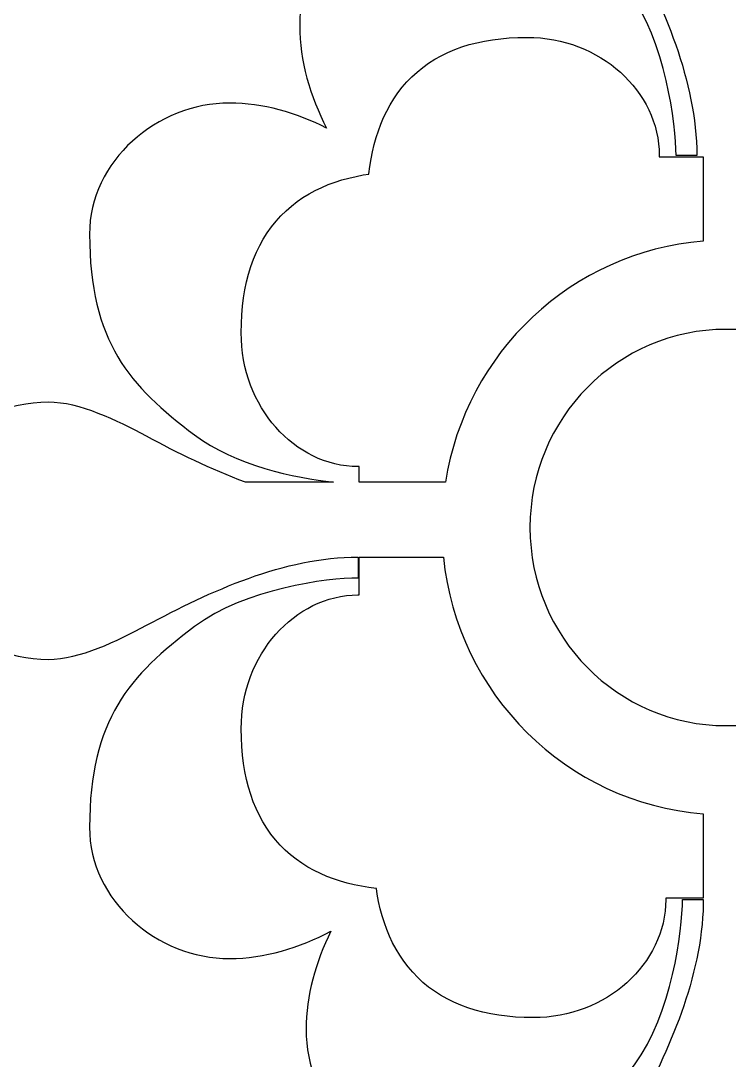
# Model space of a CAD drawing. Header units: centimetres. Extents: x -1.38 to 1.38, y -4.33 to 4.33.
# Drawn here: x -1.004 to -0.625, y -3.267 to -2.711 of the extents above; entities that cross this region are included whole.
import ezdxf

# ---------------------------------------------------------------- set-up
doc = ezdxf.new("R2010")
doc.units = ezdxf.units.CM
doc.header["$MEASUREMENT"] = 0
doc.layers.add('Layer 1', color=7, linetype='Continuous')

msp = doc.modelspace()

# ---------------------------------------------------------------- linework, layer by layer
at = {"layer": 'Layer 1', "color": 242}
for points, knots in [([(-1.38235, -4.33142), (-1.38235, -4.33142), (-1.38235, -3.72934), (-1.38235, -3.72934), (-1.38235, -3.72934), (-1.38235, -3.72934), (-1.38235, -3.6752), (-1.38235, -3.6752), (-1.38235, -3.6752), (-1.38235, -3.6752), (-1.38235, -3.48106), (-1.38235, -3.48106), (-1.38235, -3.48106), (-1.38235, -3.48106), (-1.38235, -3.3876), (-1.38235, -3.3876), (-1.38235, -3.3876), (-1.38235, -3.3876), (-1.38235, -2.53482), (-1.38235, -2.53482), (-1.38235, -2.53482), (-1.38235, -2.53482), (-1.38235, -2.48068), (-1.38235, -2.48068), (-1.38235, -2.48068), (-1.38235, -2.48068), (-1.38235, -2.28654), (-1.38235, -2.28654), (-1.38235, -2.28654), (-1.38235, -2.28654), (-1.38235, -2.19308), (-1.38235, -2.19308), (-1.38235, -2.19308), (-1.38235, -2.19308), (-1.38235, -1.3403), (-1.38235, -1.3403), (-1.38235, -1.3403), (-1.38235, -1.3403), (-1.38235, -1.28616), (-1.38235, -1.28616), (-1.38235, -1.28616), (-1.38235, -1.28616), (-1.38235, -1.09202), (-1.38235, -1.09202), (-1.38235, -1.09202), (-1.38235, -1.09202), (-1.38235, -0.99856), (-1.38235, -0.99856), (-1.38235, -0.99856), (-1.38235, -0.99856), (-1.38235, -0.14578), (-1.38235, -0.14578), (-1.38235, -0.14578), (-1.38235, -0.14578), (-1.38235, -0.09164), (-1.38235, -0.09164), (-1.38235, -0.09164), (-1.38235, -0.09164), (-1.38235, 0.1025), (-1.38235, 0.1025), (-1.38235, 0.1025), (-1.38235, 0.1025), (-1.38235, 0.19596), (-1.38235, 0.19596), (-1.38235, 0.19596), (-1.38235, 0.19596), (-1.38235, 1.04874), (-1.38235, 1.04874), (-1.38235, 1.04874), (-1.38235, 1.04874), (-1.38235, 1.10288), (-1.38235, 1.10288), (-1.38235, 1.10288), (-1.38235, 1.10288), (-1.38235, 1.29702), (-1.38235, 1.29702), (-1.38235, 1.29702), (-1.38235, 1.29702), (-1.38235, 1.39048), (-1.38235, 1.39048), (-1.38235, 1.39048), (-1.38235, 1.39048), (-1.38235, 2.24326), (-1.38235, 2.24326), (-1.38235, 2.24326), (-1.38235, 2.24326), (-1.38235, 2.2974), (-1.38235, 2.2974), (-1.38235, 2.2974), (-1.38235, 2.2974), (-1.38235, 2.49154), (-1.38235, 2.49154), (-1.38235, 2.49154), (-1.38235, 2.49154), (-1.38235, 2.585), (-1.38235, 2.585), (-1.38235, 2.585), (-1.38235, 2.585), (-1.38235, 3.43778), (-1.38235, 3.43778), (-1.38235, 3.43778), (-1.38235, 3.43778), (-1.38235, 3.49192), (-1.38235, 3.49192), (-1.38235, 3.49192), (-1.38235, 3.49192), (-1.38235, 3.68606), (-1.38235, 3.68606), (-1.38235, 3.68606), (-1.38235, 3.68606), (-1.38235, 3.77952), (-1.38235, 3.77952), (-1.38235, 3.77952), (-1.38235, 3.77952), (-1.38235, 4.33143), (-1.38235, 4.33143), (-1.38235, 4.33143), (-1.38235, 4.33143), (-0.96678, 4.33143), (-0.96678, 4.33143), (-0.96678, 4.33143), (-0.96678, 4.33143), (-0.87302, 4.33143), (-0.87302, 4.33143), (-0.87302, 4.33143), (-0.87302, 4.33143), (-0.63864, 4.33143), (-0.63864, 4.33143), (-0.63864, 4.33143), (-0.63864, 4.33143), (-0.59902, 4.33143), (-0.59902, 4.33143), (-0.59902, 4.33143), (-0.59902, 4.33143), (-0.37788, 4.33143), (-0.37788, 4.33143), (-0.37788, 4.33143), (-0.37788, 4.33143), (-0.28622, 4.33143), (-0.28622, 4.33143), (-0.28622, 4.33143), (-0.28622, 4.33143), (0.28618, 4.33143), (0.28618, 4.33143), (0.28618, 4.33143), (0.28618, 4.33143), (0.37994, 4.33143), (0.37994, 4.33143), (0.37994, 4.33143), (0.37994, 4.33143), (0.61431, 4.33143), (0.61431, 4.33143), (0.61431, 4.33143), (0.61431, 4.33143), (0.65394, 4.33143), (0.65394, 4.33143), (0.65394, 4.33143), (0.65394, 4.33143), (0.87507, 4.33143), (0.87507, 4.33143), (0.87507, 4.33143), (0.87507, 4.33143), (0.96674, 4.33143), (0.96674, 4.33143), (0.96674, 4.33143), (0.96674, 4.33143), (1.38236, 4.33143), (1.38236, 4.33143), (1.38236, 4.33143), (1.38236, 4.33143), (1.38236, 3.74729), (1.38236, 3.74729), (1.38236, 3.74729), (1.38236, 3.74729), (1.38236, 3.69315), (1.38236, 3.69315), (1.38236, 3.69315), (1.38236, 3.69315), (1.38236, 3.49909), (1.38236, 3.49909), (1.38236, 3.49909), (1.38236, 3.49909), (1.38236, 3.41232), (1.38236, 3.41232), (1.38236, 3.41232), (1.38236, 3.41232), (1.38236, 2.53035), (1.38236, 2.53035), (1.38236, 2.53035), (1.38236, 2.53035), (1.38236, 2.4762), (1.38236, 2.4762), (1.38236, 2.4762), (1.38236, 2.4762), (1.38236, 2.28215), (1.38236, 2.28215), (1.38236, 2.28215), (1.38236, 2.28215), (1.38236, 2.19538), (1.38236, 2.19538), (1.38236, 2.19538), (1.38236, 2.19538), (1.38236, 1.34255), (1.38236, 1.34255), (1.38236, 1.34255), (1.38236, 1.34255), (1.38236, 1.2884), (1.38236, 1.2884), (1.38236, 1.2884), (1.38236, 1.2884), (1.38236, 1.09435), (1.38236, 1.09435), (1.38236, 1.09435), (1.38236, 1.09435), (1.38236, 1.00758), (1.38236, 1.00758), (1.38236, 1.00758), (1.38236, 1.00758), (1.38236, 0.15475), (1.38236, 0.15475), (1.38236, 0.15475), (1.38236, 0.15475), (1.38236, 0.10061), (1.38236, 0.10061), (1.38236, 0.10061), (1.38236, 0.10061), (1.38236, -0.09344), (1.38236, -0.09344), (1.38236, -0.09344), (1.38236, -0.09344), (1.38236, -0.18022), (1.38236, -0.18022), (1.38236, -0.18022), (1.38236, -0.18022), (1.38236, -1.03305), (1.38236, -1.03305), (1.38236, -1.03305), (1.38236, -1.03305), (1.38236, -1.08719), (1.38236, -1.08719), (1.38236, -1.08719), (1.38236, -1.08719), (1.38236, -1.28124), (1.38236, -1.28124), (1.38236, -1.28124), (1.38236, -1.28124), (1.38236, -1.36802), (1.38236, -1.36802), (1.38236, -1.36802), (1.38236, -1.36802), (1.38236, -2.22084), (1.38236, -2.22084), (1.38236, -2.22084), (1.38236, -2.22084), (1.38236, -2.27499), (1.38236, -2.27499), (1.38236, -2.27499), (1.38236, -2.27499), (1.38236, -2.46904), (1.38236, -2.46904), (1.38236, -2.46904), (1.38236, -2.46904), (1.38236, -2.55582), (1.38236, -2.55582), (1.38236, -2.55582), (1.38236, -2.55582), (1.38236, -3.40864), (1.38236, -3.40864), (1.38236, -3.40864), (1.38236, -3.40864), (1.38236, -3.46279), (1.38236, -3.46279), (1.38236, -3.46279), (1.38236, -3.46279), (1.38236, -3.65684), (1.38236, -3.65684), (1.38236, -3.65684), (1.38236, -3.65684), (1.38236, -3.74361), (1.38236, -3.74361), (1.38236, -3.74361), (1.38236, -3.74361), (1.38236, -4.33142), (1.38236, -4.33142), (1.38236, -4.33142), (1.38236, -4.33142), (0.96679, -4.33142), (0.96679, -4.33142), (0.96679, -4.33142), (0.96679, -4.33142), (0.87254, -4.33142), (0.87254, -4.33142), (0.87254, -4.33142), (0.87254, -4.33142), (0.65394, -4.33142), (0.65394, -4.33142), (0.65394, -4.33142), (0.65394, -4.33142), (0.61431, -4.33142), (0.61431, -4.33142), (0.61431, -4.33142), (0.61431, -4.33142), (0.37831, -4.33142), (0.37831, -4.33142), (0.37831, -4.33142), (0.37831, -4.33142), (0.28621, -4.33142), (0.28621, -4.33142), (0.28621, -4.33142), (0.28621, -4.33142), (-0.28617, -4.33142), (-0.28617, -4.33142), (-0.28617, -4.33142), (-0.28617, -4.33142), (-0.38042, -4.33142), (-0.38042, -4.33142), (-0.38042, -4.33142), (-0.38042, -4.33142), (-0.59902, -4.33142), (-0.59902, -4.33142), (-0.59902, -4.33142), (-0.59902, -4.33142), (-0.63864, -4.33142), (-0.63864, -4.33142), (-0.63864, -4.33142), (-0.63864, -4.33142), (-0.87465, -4.33142), (-0.87465, -4.33142), (-0.87465, -4.33142), (-0.87465, -4.33142), (-0.96674, -4.33142), (-0.96674, -4.33142), (-0.96674, -4.33142), (-0.96674, -4.33142), (-1.38235, -4.33142), (-1.38235, -4.33142)], [0, 0, 0, 0, 0.011765, 0.011765, 0.011765, 0.011765, 0.023529, 0.023529, 0.023529, 0.023529, 0.035294, 0.035294, 0.035294, 0.035294, 0.047059, 0.047059, 0.047059, 0.047059, 0.058824, 0.058824, 0.058824, 0.058824, 0.070588, 0.070588, 0.070588, 0.070588, 0.082353, 0.082353, 0.082353, 0.082353, 0.094118, 0.094118, 0.094118, 0.094118, 0.105882, 0.105882, 0.105882, 0.105882, 0.117647, 0.117647, 0.117647, 0.117647, 0.129412, 0.129412, 0.129412, 0.129412, 0.141176, 0.141176, 0.141176, 0.141176, 0.152941, 0.152941, 0.152941, 0.152941, 0.164706, 0.164706, 0.164706, 0.164706, 0.176471, 0.176471, 0.176471, 0.176471, 0.188235, 0.188235, 0.188235, 0.188235, 0.2, 0.2, 0.2, 0.2, 0.211765, 0.211765, 0.211765, 0.211765, 0.223529, 0.223529, 0.223529, 0.223529, 0.235294, 0.235294, 0.235294, 0.235294, 0.247059, 0.247059, 0.247059, 0.247059, 0.258824, 0.258824, 0.258824, 0.258824, 0.270588, 0.270588, 0.270588, 0.270588, 0.282353, 0.282353, 0.282353, 0.282353, 0.294118, 0.294118, 0.294118, 0.294118, 0.305882, 0.305882, 0.305882, 0.305882, 0.317647, 0.317647, 0.317647, 0.317647, 0.329412, 0.329412, 0.329412, 0.329412, 0.341176, 0.341176, 0.341176, 0.341176, 0.352941, 0.352941, 0.352941, 0.352941, 0.364706, 0.364706, 0.364706, 0.364706, 0.376471, 0.376471, 0.376471, 0.376471, 0.388235, 0.388235, 0.388235, 0.388235, 0.4, 0.4, 0.4, 0.4, 0.411765, 0.411765, 0.411765, 0.411765, 0.423529, 0.423529, 0.423529, 0.423529, 0.435294, 0.435294, 0.435294, 0.435294, 0.447059, 0.447059, 0.447059, 0.447059, 0.458824, 0.458824, 0.458824, 0.458824, 0.470588, 0.470588, 0.470588, 0.470588, 0.482353, 0.482353, 0.482353, 0.482353, 0.494118, 0.494118, 0.494118, 0.494118, 0.505882, 0.505882, 0.505882, 0.505882, 0.517647, 0.517647, 0.517647, 0.517647, 0.529412, 0.529412, 0.529412, 0.529412, 0.541176, 0.541176, 0.541176, 0.541176, 0.552941, 0.552941, 0.552941, 0.552941, 0.564706, 0.564706, 0.564706, 0.564706, 0.576471, 0.576471, 0.576471, 0.576471, 0.588235, 0.588235, 0.588235, 0.588235, 0.6, 0.6, 0.6, 0.6, 0.611765, 0.611765, 0.611765, 0.611765, 0.623529, 0.623529, 0.623529, 0.623529, 0.635294, 0.635294, 0.635294, 0.635294, 0.647059, 0.647059, 0.647059, 0.647059, 0.658824, 0.658824, 0.658824, 0.658824, 0.670588, 0.670588, 0.670588, 0.670588, 0.682353, 0.682353, 0.682353, 0.682353, 0.694118, 0.694118, 0.694118, 0.694118, 0.705882, 0.705882, 0.705882, 0.705882, 0.717647, 0.717647, 0.717647, 0.717647, 0.729412, 0.729412, 0.729412, 0.729412, 0.741176, 0.741176, 0.741176, 0.741176, 0.752941, 0.752941, 0.752941, 0.752941, 0.764706, 0.764706, 0.764706, 0.764706, 0.776471, 0.776471, 0.776471, 0.776471, 0.788235, 0.788235, 0.788235, 0.788235, 0.8, 0.8, 0.8, 0.8, 0.811765, 0.811765, 0.811765, 0.811765, 0.823529, 0.823529, 0.823529, 0.823529, 0.835294, 0.835294, 0.835294, 0.835294, 0.847059, 0.847059, 0.847059, 0.847059, 0.858824, 0.858824, 0.858824, 0.858824, 0.870588, 0.870588, 0.870588, 0.870588, 0.882353, 0.882353, 0.882353, 0.882353, 0.894118, 0.894118, 0.894118, 0.894118, 0.905882, 0.905882, 0.905882, 0.905882, 0.917647, 0.917647, 0.917647, 0.917647, 0.929412, 0.929412, 0.929412, 0.929412, 0.941176, 0.941176, 0.941176, 0.941176, 0.952941, 0.952941, 0.952941, 0.952941, 0.964706, 0.964706, 0.964706, 0.964706, 0.976471, 0.976471, 0.976471, 0.976471, 1, 1, 1, 1]), ([(-1.22193, -3.23324), (-1.1486, -3.24244), (-1.09069, -3.32164), (-1.08683, -3.41972), (-1.08683, -3.41972), (-0.98502, -3.42091), (-0.90204, -3.48228), (-0.89476, -3.55987), (-0.89476, -3.55987), (-0.89476, -3.55987), (-0.79131, -3.52804), (-0.79131, -3.52804), (-0.79131, -3.52804), (-0.79131, -3.52804), (-0.67516, -3.56378), (-0.67516, -3.56378), (-0.67516, -3.56378), (-0.67516, -3.56378), (-0.64603, -3.46299), (-0.64603, -3.46299), (-0.64603, -3.46299), (-0.65414, -3.44646), (-0.66238, -3.43069), (-0.66915, -3.41808), (-0.66915, -3.41808), (-0.68304, -3.39282), (-0.69275, -3.36967), (-0.69275, -3.34862), (-0.69275, -3.34862), (-0.69275, -3.33107), (-0.68304, -3.31142), (-0.6747, -3.29528), (-0.6747, -3.29528), (-0.65702, -3.2616), (-0.63936, -3.22254), (-0.63864, -3.18335), (-0.63864, -3.18335), (-0.63864, -3.18335), (-0.63864, -3.18091), (-0.63864, -3.18091), (-0.63864, -3.18091), (-0.63864, -3.18091), (-0.64972, -3.18091), (-0.64972, -3.18091), (-0.64972, -3.18091), (-0.64972, -3.19775), (-0.65527, -3.24196), (-0.6754, -3.26932), (-0.6754, -3.26932), (-0.70107, -3.30441), (-0.72466, -3.32616), (-0.78157, -3.32616), (-0.78157, -3.32616), (-0.82043, -3.32616), (-0.85096, -3.28968), (-0.85096, -3.25037), (-0.85096, -3.25037), (-0.85096, -3.23259), (-0.84584, -3.21423), (-0.83773, -3.19797), (-0.83773, -3.19797), (-0.85437, -3.20686), (-0.87342, -3.21254), (-0.89184, -3.21254), (-0.89184, -3.21254), (-0.93071, -3.21254), (-0.96678, -3.18167), (-0.96678, -3.14238), (-0.96678, -3.14238), (-0.96678, -3.08483), (-0.94528, -3.06098), (-0.91058, -3.03502), (-0.91058, -3.03502), (-0.88352, -3.01467), (-0.8398, -3.00905), (-0.82314, -3.00905), (-0.82314, -3.00905), (-0.82314, -3.00905), (-0.82314, -2.99782), (-0.82314, -2.99782), (-0.82314, -2.99782), (-0.8627, -2.99782), (-0.90225, -3.01607), (-0.93625, -3.03432), (-0.93625, -3.03432), (-0.95221, -3.04274), (-0.97164, -3.05256), (-0.98899, -3.05256), (-0.98899, -3.05256), (-1.00982, -3.05256), (-1.03271, -3.04274), (-1.05768, -3.0287), (-1.05768, -3.0287), (-1.08197, -3.01537), (-1.11806, -2.99641), (-1.14859, -2.9838), (-1.14859, -2.9838), (-1.11806, -2.97116), (-1.08197, -2.95222), (-1.05768, -2.93888), (-1.05768, -2.93888), (-1.03271, -2.92484), (-1.00982, -2.91502), (-0.98899, -2.91502), (-0.98899, -2.91502), (-0.97164, -2.91502), (-0.95221, -2.92484), (-0.93625, -2.93327), (-0.93625, -2.93327), (-0.91975, -2.94213), (-0.90194, -2.95098), (-0.88346, -2.95775), (-0.88346, -2.95775), (-0.88346, -2.95775), (-0.83637, -2.95775), (-0.83637, -2.95775), (-0.83637, -2.95775), (-0.85697, -2.95562), (-0.88905, -2.94876), (-0.91058, -2.93256), (-0.91058, -2.93256), (-0.94528, -2.9066), (-0.96678, -2.88275), (-0.96678, -2.8252), (-0.96678, -2.8252), (-0.96678, -2.78591), (-0.93071, -2.75504), (-0.89184, -2.75504), (-0.89184, -2.75504), (-0.87425, -2.75504), (-0.8561, -2.76021), (-0.84002, -2.76841), (-0.84002, -2.76841), (-0.84881, -2.75159), (-0.85443, -2.73233), (-0.85443, -2.7137), (-0.85443, -2.7137), (-0.85443, -2.67439), (-0.8239, -2.63792), (-0.78504, -2.63792), (-0.78504, -2.63792), (-0.72813, -2.63792), (-0.70454, -2.65966), (-0.67887, -2.69475), (-0.67887, -2.69475), (-0.65874, -2.72211), (-0.65319, -2.76632), (-0.65319, -2.78316), (-0.65319, -2.78316), (-0.65319, -2.78316), (-0.64209, -2.78316), (-0.64209, -2.78316), (-0.64209, -2.78316), (-0.64209, -2.74316), (-0.66013, -2.70317), (-0.67818, -2.66879), (-0.67818, -2.66879), (-0.68651, -2.65265), (-0.69621, -2.633), (-0.69621, -2.61546), (-0.69621, -2.61546), (-0.69621, -2.5944), (-0.68651, -2.57125), (-0.67262, -2.546), (-0.67262, -2.546), (-0.66476, -2.53136), (-0.65493, -2.51247), (-0.64562, -2.49307), (-0.64562, -2.49307), (-0.64562, -2.49307), (-0.67516, -2.39085), (-0.67516, -2.39085), (-0.67516, -2.39085), (-0.67516, -2.39085), (-0.79131, -2.42659), (-0.79131, -2.42659), (-0.79131, -2.42659), (-0.79131, -2.42659), (-0.89561, -2.39449), (-0.89561, -2.39449), (-0.89561, -2.39449), (-0.90675, -2.46694), (-0.9841, -2.52369), (-1.07954, -2.52753), (-1.07954, -2.52753), (-1.08074, -2.63217), (-1.14342, -2.71714), (-1.22193, -2.72206), (-1.22193, -2.72206), (-1.22193, -2.72206), (-1.22193, -3.23324), (-1.22193, -3.23324)], [0, 0, 0, 0, 0.020408, 0.020408, 0.020408, 0.020408, 0.040816, 0.040816, 0.040816, 0.040816, 0.061224, 0.061224, 0.061224, 0.061224, 0.081633, 0.081633, 0.081633, 0.081633, 0.102041, 0.102041, 0.102041, 0.102041, 0.122449, 0.122449, 0.122449, 0.122449, 0.142857, 0.142857, 0.142857, 0.142857, 0.163265, 0.163265, 0.163265, 0.163265, 0.183673, 0.183673, 0.183673, 0.183673, 0.204082, 0.204082, 0.204082, 0.204082, 0.22449, 0.22449, 0.22449, 0.22449, 0.244898, 0.244898, 0.244898, 0.244898, 0.265306, 0.265306, 0.265306, 0.265306, 0.285714, 0.285714, 0.285714, 0.285714, 0.306122, 0.306122, 0.306122, 0.306122, 0.326531, 0.326531, 0.326531, 0.326531, 0.346939, 0.346939, 0.346939, 0.346939, 0.367347, 0.367347, 0.367347, 0.367347, 0.387755, 0.387755, 0.387755, 0.387755, 0.408163, 0.408163, 0.408163, 0.408163, 0.428571, 0.428571, 0.428571, 0.428571, 0.44898, 0.44898, 0.44898, 0.44898, 0.469388, 0.469388, 0.469388, 0.469388, 0.489796, 0.489796, 0.489796, 0.489796, 0.510204, 0.510204, 0.510204, 0.510204, 0.530612, 0.530612, 0.530612, 0.530612, 0.55102, 0.55102, 0.55102, 0.55102, 0.571429, 0.571429, 0.571429, 0.571429, 0.591837, 0.591837, 0.591837, 0.591837, 0.612245, 0.612245, 0.612245, 0.612245, 0.632653, 0.632653, 0.632653, 0.632653, 0.653061, 0.653061, 0.653061, 0.653061, 0.673469, 0.673469, 0.673469, 0.673469, 0.693878, 0.693878, 0.693878, 0.693878, 0.714286, 0.714286, 0.714286, 0.714286, 0.734694, 0.734694, 0.734694, 0.734694, 0.755102, 0.755102, 0.755102, 0.755102, 0.77551, 0.77551, 0.77551, 0.77551, 0.795918, 0.795918, 0.795918, 0.795918, 0.816327, 0.816327, 0.816327, 0.816327, 0.836735, 0.836735, 0.836735, 0.836735, 0.857143, 0.857143, 0.857143, 0.857143, 0.877551, 0.877551, 0.877551, 0.877551, 0.897959, 0.897959, 0.897959, 0.897959, 0.918367, 0.918367, 0.918367, 0.918367, 0.938776, 0.938776, 0.938776, 0.938776, 0.959184, 0.959184, 0.959184, 0.959184, 1, 1, 1, 1]), ([(-0.82254, -2.95775), (-0.82254, -2.95775), (-0.7765, -2.95775), (-0.7765, -2.95775), (-0.7765, -2.95775), (-0.76561, -2.88842), (-0.70884, -2.83453), (-0.63864, -2.8289), (-0.63864, -2.8289), (-0.63864, -2.8289), (-0.63864, -2.78378), (-0.63864, -2.78378), (-0.63864, -2.78378), (-0.63864, -2.78378), (-0.66213, -2.78378), (-0.66213, -2.78378), (-0.66213, -2.78378), (-0.66213, -2.78378), (-0.66213, -2.78292), (-0.66213, -2.78292), (-0.66213, -2.78292), (-0.66213, -2.78292), (-0.66222, -2.77995), (-0.66222, -2.77995), (-0.66222, -2.77995), (-0.66222, -2.77995), (-0.66251, -2.77677), (-0.66251, -2.77677), (-0.66251, -2.77677), (-0.66251, -2.77677), (-0.66297, -2.77363), (-0.66297, -2.77363), (-0.66297, -2.77363), (-0.66297, -2.77363), (-0.66361, -2.77053), (-0.66361, -2.77053), (-0.66361, -2.77053), (-0.66361, -2.77053), (-0.66442, -2.76748), (-0.66442, -2.76748), (-0.66442, -2.76748), (-0.66442, -2.76748), (-0.6654, -2.76448), (-0.6654, -2.76448), (-0.6654, -2.76448), (-0.6654, -2.76448), (-0.66653, -2.76155), (-0.66653, -2.76155), (-0.66653, -2.76155), (-0.66653, -2.76155), (-0.66781, -2.75868), (-0.66781, -2.75868), (-0.66781, -2.75868), (-0.66781, -2.75868), (-0.66924, -2.75588), (-0.66924, -2.75588), (-0.66924, -2.75588), (-0.66924, -2.75588), (-0.67081, -2.75316), (-0.67081, -2.75316), (-0.67081, -2.75316), (-0.67081, -2.75316), (-0.67251, -2.75052), (-0.67251, -2.75052), (-0.67251, -2.75052), (-0.67251, -2.75052), (-0.67435, -2.74796), (-0.67435, -2.74796), (-0.67435, -2.74796), (-0.67435, -2.74796), (-0.67631, -2.74548), (-0.67631, -2.74548), (-0.67631, -2.74548), (-0.67631, -2.74548), (-0.6784, -2.7431), (-0.6784, -2.7431), (-0.6784, -2.7431), (-0.6784, -2.7431), (-0.6806, -2.7408), (-0.6806, -2.7408), (-0.6806, -2.7408), (-0.6806, -2.7408), (-0.68293, -2.7386), (-0.68293, -2.7386), (-0.68293, -2.7386), (-0.68293, -2.7386), (-0.68536, -2.73651), (-0.68536, -2.73651), (-0.68536, -2.73651), (-0.68536, -2.73651), (-0.68791, -2.73451), (-0.68791, -2.73451), (-0.68791, -2.73451), (-0.68791, -2.73451), (-0.69056, -2.73263), (-0.69056, -2.73263), (-0.69056, -2.73263), (-0.69056, -2.73263), (-0.69331, -2.73085), (-0.69331, -2.73085), (-0.69331, -2.73085), (-0.69331, -2.73085), (-0.69616, -2.7292), (-0.69616, -2.7292), (-0.69616, -2.7292), (-0.69616, -2.7292), (-0.6991, -2.72766), (-0.6991, -2.72766), (-0.6991, -2.72766), (-0.6991, -2.72766), (-0.70214, -2.72625), (-0.70214, -2.72625), (-0.70214, -2.72625), (-0.70214, -2.72625), (-0.70527, -2.72497), (-0.70527, -2.72497), (-0.70527, -2.72497), (-0.70527, -2.72497), (-0.70849, -2.72382), (-0.70849, -2.72382), (-0.70849, -2.72382), (-0.70849, -2.72382), (-0.71178, -2.72281), (-0.71178, -2.72281), (-0.71178, -2.72281), (-0.71178, -2.72281), (-0.71514, -2.72195), (-0.71514, -2.72195), (-0.71514, -2.72195), (-0.71514, -2.72195), (-0.71859, -2.72123), (-0.71859, -2.72123), (-0.71859, -2.72123), (-0.71859, -2.72123), (-0.7221, -2.72066), (-0.7221, -2.72066), (-0.7221, -2.72066), (-0.7221, -2.72066), (-0.72567, -2.72025), (-0.72567, -2.72025), (-0.72567, -2.72025), (-0.72567, -2.72025), (-0.7293, -2.72001), (-0.7293, -2.72001), (-0.7293, -2.72001), (-0.7293, -2.72001), (-0.73294, -2.71992), (-0.73294, -2.71992), (-0.73294, -2.71992), (-0.73294, -2.71992), (-0.73773, -2.72), (-0.73773, -2.72), (-0.73773, -2.72), (-0.73773, -2.72), (-0.74236, -2.72023), (-0.74236, -2.72023), (-0.74236, -2.72023), (-0.74236, -2.72023), (-0.74686, -2.72063), (-0.74686, -2.72063), (-0.74686, -2.72063), (-0.74686, -2.72063), (-0.75125, -2.72118), (-0.75125, -2.72118), (-0.75125, -2.72118), (-0.75125, -2.72118), (-0.75553, -2.72189), (-0.75553, -2.72189), (-0.75553, -2.72189), (-0.75553, -2.72189), (-0.75969, -2.72277), (-0.75969, -2.72277), (-0.75969, -2.72277), (-0.75969, -2.72277), (-0.76374, -2.72382), (-0.76374, -2.72382), (-0.76374, -2.72382), (-0.76374, -2.72382), (-0.76767, -2.72503), (-0.76767, -2.72503), (-0.76767, -2.72503), (-0.76767, -2.72503), (-0.77148, -2.72643), (-0.77148, -2.72643), (-0.77148, -2.72643), (-0.77148, -2.72643), (-0.77518, -2.72799), (-0.77518, -2.72799), (-0.77518, -2.72799), (-0.77518, -2.72799), (-0.77874, -2.72974), (-0.77874, -2.72974), (-0.77874, -2.72974), (-0.77874, -2.72974), (-0.78217, -2.73165), (-0.78217, -2.73165), (-0.78217, -2.73165), (-0.78217, -2.73165), (-0.78546, -2.73375), (-0.78546, -2.73375), (-0.78546, -2.73375), (-0.78546, -2.73375), (-0.78861, -2.73601), (-0.78861, -2.73601), (-0.78861, -2.73601), (-0.78861, -2.73601), (-0.7916, -2.73844), (-0.7916, -2.73844), (-0.7916, -2.73844), (-0.7916, -2.73844), (-0.79443, -2.74102), (-0.79443, -2.74102), (-0.79443, -2.74102), (-0.79443, -2.74102), (-0.79709, -2.74375), (-0.79709, -2.74375), (-0.79709, -2.74375), (-0.79709, -2.74375), (-0.79959, -2.74663), (-0.79959, -2.74663), (-0.79959, -2.74663), (-0.79959, -2.74663), (-0.80192, -2.74963), (-0.80192, -2.74963), (-0.80192, -2.74963), (-0.80192, -2.74963), (-0.80407, -2.75276), (-0.80407, -2.75276), (-0.80407, -2.75276), (-0.80407, -2.75276), (-0.80605, -2.75599), (-0.80605, -2.75599), (-0.80605, -2.75599), (-0.80605, -2.75599), (-0.80787, -2.75933), (-0.80787, -2.75933), (-0.80787, -2.75933), (-0.80787, -2.75933), (-0.80952, -2.76276), (-0.80952, -2.76276), (-0.80952, -2.76276), (-0.80952, -2.76276), (-0.811, -2.76627), (-0.811, -2.76627), (-0.811, -2.76627), (-0.811, -2.76627), (-0.81234, -2.76986), (-0.81234, -2.76986), (-0.81234, -2.76986), (-0.81234, -2.76986), (-0.81353, -2.77353), (-0.81353, -2.77353), (-0.81353, -2.77353), (-0.81353, -2.77353), (-0.81457, -2.77727), (-0.81457, -2.77727), (-0.81457, -2.77727), (-0.81457, -2.77727), (-0.81547, -2.78108), (-0.81547, -2.78108), (-0.81547, -2.78108), (-0.81547, -2.78108), (-0.81625, -2.78495), (-0.81625, -2.78495), (-0.81625, -2.78495), (-0.81625, -2.78495), (-0.8169, -2.78889), (-0.8169, -2.78889), (-0.8169, -2.78889), (-0.8169, -2.78889), (-0.81743, -2.79289), (-0.81743, -2.79289), (-0.81743, -2.79289), (-0.81743, -2.79289), (-0.81744, -2.79301), (-0.81744, -2.79301), (-0.81744, -2.79301), (-0.81744, -2.79301), (-0.82042, -2.79348), (-0.82042, -2.79348), (-0.82042, -2.79348), (-0.82042, -2.79348), (-0.8243, -2.79424), (-0.8243, -2.79424), (-0.8243, -2.79424), (-0.8243, -2.79424), (-0.82811, -2.79513), (-0.82811, -2.79513), (-0.82811, -2.79513), (-0.82811, -2.79513), (-0.83186, -2.79616), (-0.83186, -2.79616), (-0.83186, -2.79616), (-0.83186, -2.79616), (-0.83553, -2.79734), (-0.83553, -2.79734), (-0.83553, -2.79734), (-0.83553, -2.79734), (-0.83913, -2.79867), (-0.83913, -2.79867), (-0.83913, -2.79867), (-0.83913, -2.79867), (-0.84265, -2.80016), (-0.84265, -2.80016), (-0.84265, -2.80016), (-0.84265, -2.80016), (-0.84609, -2.8018), (-0.84609, -2.8018), (-0.84609, -2.8018), (-0.84609, -2.8018), (-0.84943, -2.80362), (-0.84943, -2.80362), (-0.84943, -2.80362), (-0.84943, -2.80362), (-0.85268, -2.80561), (-0.85268, -2.80561), (-0.85268, -2.80561), (-0.85268, -2.80561), (-0.85581, -2.80778), (-0.85581, -2.80778), (-0.85581, -2.80778), (-0.85581, -2.80778), (-0.85883, -2.81012), (-0.85883, -2.81012), (-0.85883, -2.81012), (-0.85883, -2.81012), (-0.86171, -2.81264), (-0.86171, -2.81264), (-0.86171, -2.81264), (-0.86171, -2.81264), (-0.86446, -2.81534), (-0.86446, -2.81534), (-0.86446, -2.81534), (-0.86446, -2.81534), (-0.86706, -2.8182), (-0.86706, -2.8182), (-0.86706, -2.8182), (-0.86706, -2.8182), (-0.8695, -2.82123), (-0.8695, -2.82123), (-0.8695, -2.82123), (-0.8695, -2.82123), (-0.87178, -2.82442), (-0.87178, -2.82442), (-0.87178, -2.82442), (-0.87178, -2.82442), (-0.87388, -2.82776), (-0.87388, -2.82776), (-0.87388, -2.82776), (-0.87388, -2.82776), (-0.87581, -2.83124), (-0.87581, -2.83124), (-0.87581, -2.83124), (-0.87581, -2.83124), (-0.87757, -2.83487), (-0.87757, -2.83487), (-0.87757, -2.83487), (-0.87757, -2.83487), (-0.87914, -2.83862), (-0.87914, -2.83862), (-0.87914, -2.83862), (-0.87914, -2.83862), (-0.88054, -2.8425), (-0.88054, -2.8425), (-0.88054, -2.8425), (-0.88054, -2.8425), (-0.88177, -2.8465), (-0.88177, -2.8465), (-0.88177, -2.8465), (-0.88177, -2.8465), (-0.88282, -2.85063), (-0.88282, -2.85063), (-0.88282, -2.85063), (-0.88282, -2.85063), (-0.88371, -2.85487), (-0.88371, -2.85487), (-0.88371, -2.85487), (-0.88371, -2.85487), (-0.88442, -2.85922), (-0.88442, -2.85922), (-0.88442, -2.85922), (-0.88442, -2.85922), (-0.88498, -2.86369), (-0.88498, -2.86369), (-0.88498, -2.86369), (-0.88498, -2.86369), (-0.88537, -2.86829), (-0.88537, -2.86829), (-0.88537, -2.86829), (-0.88537, -2.86829), (-0.88561, -2.873), (-0.88561, -2.873), (-0.88561, -2.873), (-0.88561, -2.873), (-0.88568, -2.87789), (-0.88568, -2.87789), (-0.88568, -2.87789), (-0.88568, -2.87789), (-0.8856, -2.88156), (-0.8856, -2.88156), (-0.8856, -2.88156), (-0.8856, -2.88156), (-0.88536, -2.88524), (-0.88536, -2.88524), (-0.88536, -2.88524), (-0.88536, -2.88524), (-0.88495, -2.88885), (-0.88495, -2.88885), (-0.88495, -2.88885), (-0.88495, -2.88885), (-0.8844, -2.8924), (-0.8844, -2.8924), (-0.8844, -2.8924), (-0.8844, -2.8924), (-0.88369, -2.89588), (-0.88369, -2.89588), (-0.88369, -2.89588), (-0.88369, -2.89588), (-0.88283, -2.89929), (-0.88283, -2.89929), (-0.88283, -2.89929), (-0.88283, -2.89929), (-0.88183, -2.90262), (-0.88183, -2.90262), (-0.88183, -2.90262), (-0.88183, -2.90262), (-0.8807, -2.90586), (-0.8807, -2.90586), (-0.8807, -2.90586), (-0.8807, -2.90586), (-0.87943, -2.90902), (-0.87943, -2.90902), (-0.87943, -2.90902), (-0.87943, -2.90902), (-0.87804, -2.9121), (-0.87804, -2.9121), (-0.87804, -2.9121), (-0.87804, -2.9121), (-0.87652, -2.91508), (-0.87652, -2.91508), (-0.87652, -2.91508), (-0.87652, -2.91508), (-0.87488, -2.91796), (-0.87488, -2.91796), (-0.87488, -2.91796), (-0.87488, -2.91796), (-0.87312, -2.92075), (-0.87312, -2.92075), (-0.87312, -2.92075), (-0.87312, -2.92075), (-0.87126, -2.92343), (-0.87126, -2.92343), (-0.87126, -2.92343), (-0.87126, -2.92343), (-0.86928, -2.926), (-0.86928, -2.926), (-0.86928, -2.926), (-0.86928, -2.926), (-0.86721, -2.92846), (-0.86721, -2.92846), (-0.86721, -2.92846), (-0.86721, -2.92846), (-0.86504, -2.93081), (-0.86504, -2.93081), (-0.86504, -2.93081), (-0.86504, -2.93081), (-0.86277, -2.93304), (-0.86277, -2.93304), (-0.86277, -2.93304), (-0.86277, -2.93304), (-0.86041, -2.93516), (-0.86041, -2.93516), (-0.86041, -2.93516), (-0.86041, -2.93516), (-0.85796, -2.93714), (-0.85796, -2.93714), (-0.85796, -2.93714), (-0.85796, -2.93714), (-0.85543, -2.939), (-0.85543, -2.939), (-0.85543, -2.939), (-0.85543, -2.939), (-0.85281, -2.94072), (-0.85281, -2.94072), (-0.85281, -2.94072), (-0.85281, -2.94072), (-0.85012, -2.94231), (-0.85012, -2.94231), (-0.85012, -2.94231), (-0.85012, -2.94231), (-0.84735, -2.94375), (-0.84735, -2.94375), (-0.84735, -2.94375), (-0.84735, -2.94375), (-0.84452, -2.94505), (-0.84452, -2.94505), (-0.84452, -2.94505), (-0.84452, -2.94505), (-0.84162, -2.94619), (-0.84162, -2.94619), (-0.84162, -2.94619), (-0.84162, -2.94619), (-0.83866, -2.94718), (-0.83866, -2.94718), (-0.83866, -2.94718), (-0.83866, -2.94718), (-0.83564, -2.948), (-0.83564, -2.948), (-0.83564, -2.948), (-0.83564, -2.948), (-0.83257, -2.94865), (-0.83257, -2.94865), (-0.83257, -2.94865), (-0.83257, -2.94865), (-0.82946, -2.94912), (-0.82946, -2.94912), (-0.82946, -2.94912), (-0.82946, -2.94912), (-0.82632, -2.9494), (-0.82632, -2.9494), (-0.82632, -2.9494), (-0.82632, -2.9494), (-0.82338, -2.94949), (-0.82338, -2.94949), (-0.82338, -2.94949), (-0.82338, -2.94949), (-0.82254, -2.94949), (-0.82254, -2.94949), (-0.82254, -2.94949), (-0.82254, -2.94949), (-0.82254, -2.95775), (-0.82254, -2.95775)], [0, 0, 0, 0, 0.007463, 0.007463, 0.007463, 0.007463, 0.014925, 0.014925, 0.014925, 0.014925, 0.022388, 0.022388, 0.022388, 0.022388, 0.029851, 0.029851, 0.029851, 0.029851, 0.037313, 0.037313, 0.037313, 0.037313, 0.044776, 0.044776, 0.044776, 0.044776, 0.052239, 0.052239, 0.052239, 0.052239, 0.059701, 0.059701, 0.059701, 0.059701, 0.067164, 0.067164, 0.067164, 0.067164, 0.074627, 0.074627, 0.074627, 0.074627, 0.08209, 0.08209, 0.08209, 0.08209, 0.089552, 0.089552, 0.089552, 0.089552, 0.097015, 0.097015, 0.097015, 0.097015, 0.104478, 0.104478, 0.104478, 0.104478, 0.11194, 0.11194, 0.11194, 0.11194, 0.119403, 0.119403, 0.119403, 0.119403, 0.126866, 0.126866, 0.126866, 0.126866, 0.134328, 0.134328, 0.134328, 0.134328, 0.141791, 0.141791, 0.141791, 0.141791, 0.149254, 0.149254, 0.149254, 0.149254, 0.156716, 0.156716, 0.156716, 0.156716, 0.164179, 0.164179, 0.164179, 0.164179, 0.171642, 0.171642, 0.171642, 0.171642, 0.179104, 0.179104, 0.179104, 0.179104, 0.186567, 0.186567, 0.186567, 0.186567, 0.19403, 0.19403, 0.19403, 0.19403, 0.201493, 0.201493, 0.201493, 0.201493, 0.208955, 0.208955, 0.208955, 0.208955, 0.216418, 0.216418, 0.216418, 0.216418, 0.223881, 0.223881, 0.223881, 0.223881, 0.231343, 0.231343, 0.231343, 0.231343, 0.238806, 0.238806, 0.238806, 0.238806, 0.246269, 0.246269, 0.246269, 0.246269, 0.253731, 0.253731, 0.253731, 0.253731, 0.261194, 0.261194, 0.261194, 0.261194, 0.268657, 0.268657, 0.268657, 0.268657, 0.276119, 0.276119, 0.276119, 0.276119, 0.283582, 0.283582, 0.283582, 0.283582, 0.291045, 0.291045, 0.291045, 0.291045, 0.298507, 0.298507, 0.298507, 0.298507, 0.30597, 0.30597, 0.30597, 0.30597, 0.313433, 0.313433, 0.313433, 0.313433, 0.320896, 0.320896, 0.320896, 0.320896, 0.328358, 0.328358, 0.328358, 0.328358, 0.335821, 0.335821, 0.335821, 0.335821, 0.343284, 0.343284, 0.343284, 0.343284, 0.350746, 0.350746, 0.350746, 0.350746, 0.358209, 0.358209, 0.358209, 0.358209, 0.365672, 0.365672, 0.365672, 0.365672, 0.373134, 0.373134, 0.373134, 0.373134, 0.380597, 0.380597, 0.380597, 0.380597, 0.38806, 0.38806, 0.38806, 0.38806, 0.395522, 0.395522, 0.395522, 0.395522, 0.402985, 0.402985, 0.402985, 0.402985, 0.410448, 0.410448, 0.410448, 0.410448, 0.41791, 0.41791, 0.41791, 0.41791, 0.425373, 0.425373, 0.425373, 0.425373, 0.432836, 0.432836, 0.432836, 0.432836, 0.440299, 0.440299, 0.440299, 0.440299, 0.447761, 0.447761, 0.447761, 0.447761, 0.455224, 0.455224, 0.455224, 0.455224, 0.462687, 0.462687, 0.462687, 0.462687, 0.470149, 0.470149, 0.470149, 0.470149, 0.477612, 0.477612, 0.477612, 0.477612, 0.485075, 0.485075, 0.485075, 0.485075, 0.492537, 0.492537, 0.492537, 0.492537, 0.5, 0.5, 0.5, 0.5, 0.507463, 0.507463, 0.507463, 0.507463, 0.514925, 0.514925, 0.514925, 0.514925, 0.522388, 0.522388, 0.522388, 0.522388, 0.529851, 0.529851, 0.529851, 0.529851, 0.537313, 0.537313, 0.537313, 0.537313, 0.544776, 0.544776, 0.544776, 0.544776, 0.552239, 0.552239, 0.552239, 0.552239, 0.559701, 0.559701, 0.559701, 0.559701, 0.567164, 0.567164, 0.567164, 0.567164, 0.574627, 0.574627, 0.574627, 0.574627, 0.58209, 0.58209, 0.58209, 0.58209, 0.589552, 0.589552, 0.589552, 0.589552, 0.597015, 0.597015, 0.597015, 0.597015, 0.604478, 0.604478, 0.604478, 0.604478, 0.61194, 0.61194, 0.61194, 0.61194, 0.619403, 0.619403, 0.619403, 0.619403, 0.626866, 0.626866, 0.626866, 0.626866, 0.634328, 0.634328, 0.634328, 0.634328, 0.641791, 0.641791, 0.641791, 0.641791, 0.649254, 0.649254, 0.649254, 0.649254, 0.656716, 0.656716, 0.656716, 0.656716, 0.664179, 0.664179, 0.664179, 0.664179, 0.671642, 0.671642, 0.671642, 0.671642, 0.679104, 0.679104, 0.679104, 0.679104, 0.686567, 0.686567, 0.686567, 0.686567, 0.69403, 0.69403, 0.69403, 0.69403, 0.701493, 0.701493, 0.701493, 0.701493, 0.708955, 0.708955, 0.708955, 0.708955, 0.716418, 0.716418, 0.716418, 0.716418, 0.723881, 0.723881, 0.723881, 0.723881, 0.731343, 0.731343, 0.731343, 0.731343, 0.738806, 0.738806, 0.738806, 0.738806, 0.746269, 0.746269, 0.746269, 0.746269, 0.753731, 0.753731, 0.753731, 0.753731, 0.761194, 0.761194, 0.761194, 0.761194, 0.768657, 0.768657, 0.768657, 0.768657, 0.776119, 0.776119, 0.776119, 0.776119, 0.783582, 0.783582, 0.783582, 0.783582, 0.791045, 0.791045, 0.791045, 0.791045, 0.798507, 0.798507, 0.798507, 0.798507, 0.80597, 0.80597, 0.80597, 0.80597, 0.813433, 0.813433, 0.813433, 0.813433, 0.820896, 0.820896, 0.820896, 0.820896, 0.828358, 0.828358, 0.828358, 0.828358, 0.835821, 0.835821, 0.835821, 0.835821, 0.843284, 0.843284, 0.843284, 0.843284, 0.850746, 0.850746, 0.850746, 0.850746, 0.858209, 0.858209, 0.858209, 0.858209, 0.865672, 0.865672, 0.865672, 0.865672, 0.873134, 0.873134, 0.873134, 0.873134, 0.880597, 0.880597, 0.880597, 0.880597, 0.88806, 0.88806, 0.88806, 0.88806, 0.895522, 0.895522, 0.895522, 0.895522, 0.902985, 0.902985, 0.902985, 0.902985, 0.910448, 0.910448, 0.910448, 0.910448, 0.91791, 0.91791, 0.91791, 0.91791, 0.925373, 0.925373, 0.925373, 0.925373, 0.932836, 0.932836, 0.932836, 0.932836, 0.940299, 0.940299, 0.940299, 0.940299, 0.947761, 0.947761, 0.947761, 0.947761, 0.955224, 0.955224, 0.955224, 0.955224, 0.962687, 0.962687, 0.962687, 0.962687, 0.970149, 0.970149, 0.970149, 0.970149, 0.977612, 0.977612, 0.977612, 0.977612, 0.985075, 0.985075, 0.985075, 0.985075, 1, 1, 1, 1]), ([(-0.73127, -2.98204), (-0.73127, -2.92352), (-0.68434, -2.87606), (-0.62647, -2.87606), (-0.62647, -2.87606), (-0.56861, -2.87606), (-0.52168, -2.92352), (-0.52168, -2.98204), (-0.52168, -2.98204), (-0.52168, -3.04055), (-0.56861, -3.08801), (-0.62647, -3.08801), (-0.62647, -3.08801), (-0.68434, -3.08801), (-0.73127, -3.04055), (-0.73127, -2.98204)], [0, 0, 0, 0, 0.2, 0.2, 0.2, 0.2, 0.4, 0.4, 0.4, 0.4, 0.6, 0.6, 0.6, 0.6, 1, 1, 1, 1]), ([(-0.7776, -2.99782), (-0.7776, -2.99782), (-0.82254, -2.99782), (-0.82254, -2.99782), (-0.82254, -2.99782), (-0.82254, -2.99782), (-0.82254, -3.01809), (-0.82254, -3.01809), (-0.82254, -3.01809), (-0.82254, -3.01809), (-0.82339, -3.01809), (-0.82339, -3.01809), (-0.82339, -3.01809), (-0.82339, -3.01809), (-0.82632, -3.01818), (-0.82632, -3.01818), (-0.82632, -3.01818), (-0.82632, -3.01818), (-0.82946, -3.01847), (-0.82946, -3.01847), (-0.82946, -3.01847), (-0.82946, -3.01847), (-0.83257, -3.01894), (-0.83257, -3.01894), (-0.83257, -3.01894), (-0.83257, -3.01894), (-0.83564, -3.01959), (-0.83564, -3.01959), (-0.83564, -3.01959), (-0.83564, -3.01959), (-0.83866, -3.02041), (-0.83866, -3.02041), (-0.83866, -3.02041), (-0.83866, -3.02041), (-0.84162, -3.02139), (-0.84162, -3.02139), (-0.84162, -3.02139), (-0.84162, -3.02139), (-0.84452, -3.02254), (-0.84452, -3.02254), (-0.84452, -3.02254), (-0.84452, -3.02254), (-0.84735, -3.02383), (-0.84735, -3.02383), (-0.84735, -3.02383), (-0.84735, -3.02383), (-0.85012, -3.02528), (-0.85012, -3.02528), (-0.85012, -3.02528), (-0.85012, -3.02528), (-0.85281, -3.02686), (-0.85281, -3.02686), (-0.85281, -3.02686), (-0.85281, -3.02686), (-0.85543, -3.02859), (-0.85543, -3.02859), (-0.85543, -3.02859), (-0.85543, -3.02859), (-0.85796, -3.03044), (-0.85796, -3.03044), (-0.85796, -3.03044), (-0.85796, -3.03044), (-0.86041, -3.03243), (-0.86041, -3.03243), (-0.86041, -3.03243), (-0.86041, -3.03243), (-0.86277, -3.03454), (-0.86277, -3.03454), (-0.86277, -3.03454), (-0.86277, -3.03454), (-0.86504, -3.03677), (-0.86504, -3.03677), (-0.86504, -3.03677), (-0.86504, -3.03677), (-0.86721, -3.03912), (-0.86721, -3.03912), (-0.86721, -3.03912), (-0.86721, -3.03912), (-0.86929, -3.04158), (-0.86929, -3.04158), (-0.86929, -3.04158), (-0.86929, -3.04158), (-0.87126, -3.04415), (-0.87126, -3.04415), (-0.87126, -3.04415), (-0.87126, -3.04415), (-0.87312, -3.04684), (-0.87312, -3.04684), (-0.87312, -3.04684), (-0.87312, -3.04684), (-0.87488, -3.04962), (-0.87488, -3.04962), (-0.87488, -3.04962), (-0.87488, -3.04962), (-0.87652, -3.0525), (-0.87652, -3.0525), (-0.87652, -3.0525), (-0.87652, -3.0525), (-0.87804, -3.05548), (-0.87804, -3.05548), (-0.87804, -3.05548), (-0.87804, -3.05548), (-0.87943, -3.05855), (-0.87943, -3.05855), (-0.87943, -3.05855), (-0.87943, -3.05855), (-0.8807, -3.06171), (-0.8807, -3.06171), (-0.8807, -3.06171), (-0.8807, -3.06171), (-0.88183, -3.06496), (-0.88183, -3.06496), (-0.88183, -3.06496), (-0.88183, -3.06496), (-0.88283, -3.06829), (-0.88283, -3.06829), (-0.88283, -3.06829), (-0.88283, -3.06829), (-0.88369, -3.0717), (-0.88369, -3.0717), (-0.88369, -3.0717), (-0.88369, -3.0717), (-0.8844, -3.07518), (-0.8844, -3.07518), (-0.8844, -3.07518), (-0.8844, -3.07518), (-0.88495, -3.07873), (-0.88495, -3.07873), (-0.88495, -3.07873), (-0.88495, -3.07873), (-0.88536, -3.08234), (-0.88536, -3.08234), (-0.88536, -3.08234), (-0.88536, -3.08234), (-0.8856, -3.08602), (-0.8856, -3.08602), (-0.8856, -3.08602), (-0.8856, -3.08602), (-0.88568, -3.08969), (-0.88568, -3.08969), (-0.88568, -3.08969), (-0.88568, -3.08969), (-0.88561, -3.09454), (-0.88561, -3.09454), (-0.88561, -3.09454), (-0.88561, -3.09454), (-0.88538, -3.09921), (-0.88538, -3.09921), (-0.88538, -3.09921), (-0.88538, -3.09921), (-0.88499, -3.10377), (-0.88499, -3.10377), (-0.88499, -3.10377), (-0.88499, -3.10377), (-0.88445, -3.10821), (-0.88445, -3.10821), (-0.88445, -3.10821), (-0.88445, -3.10821), (-0.88374, -3.11253), (-0.88374, -3.11253), (-0.88374, -3.11253), (-0.88374, -3.11253), (-0.88287, -3.11674), (-0.88287, -3.11674), (-0.88287, -3.11674), (-0.88287, -3.11674), (-0.88184, -3.12084), (-0.88184, -3.12084), (-0.88184, -3.12084), (-0.88184, -3.12084), (-0.88063, -3.12481), (-0.88063, -3.12481), (-0.88063, -3.12481), (-0.88063, -3.12481), (-0.87926, -3.12867), (-0.87926, -3.12867), (-0.87926, -3.12867), (-0.87926, -3.12867), (-0.87771, -3.1324), (-0.87771, -3.1324), (-0.87771, -3.1324), (-0.87771, -3.1324), (-0.87598, -3.13601), (-0.87598, -3.13601), (-0.87598, -3.13601), (-0.87598, -3.13601), (-0.87408, -3.13948), (-0.87408, -3.13948), (-0.87408, -3.13948), (-0.87408, -3.13948), (-0.87202, -3.1428), (-0.87202, -3.1428), (-0.87202, -3.1428), (-0.87202, -3.1428), (-0.86978, -3.14598), (-0.86978, -3.14598), (-0.86978, -3.14598), (-0.86978, -3.14598), (-0.86738, -3.14901), (-0.86738, -3.14901), (-0.86738, -3.14901), (-0.86738, -3.14901), (-0.86482, -3.15187), (-0.86482, -3.15187), (-0.86482, -3.15187), (-0.86482, -3.15187), (-0.86212, -3.15456), (-0.86212, -3.15456), (-0.86212, -3.15456), (-0.86212, -3.15456), (-0.85928, -3.15709), (-0.85928, -3.15709), (-0.85928, -3.15709), (-0.85928, -3.15709), (-0.85631, -3.15944), (-0.85631, -3.15944), (-0.85631, -3.15944), (-0.85631, -3.15944), (-0.85322, -3.16162), (-0.85322, -3.16162), (-0.85322, -3.16162), (-0.85322, -3.16162), (-0.85002, -3.16362), (-0.85002, -3.16362), (-0.85002, -3.16362), (-0.85002, -3.16362), (-0.84672, -3.16546), (-0.84672, -3.16546), (-0.84672, -3.16546), (-0.84672, -3.16546), (-0.84333, -3.16712), (-0.84333, -3.16712), (-0.84333, -3.16712), (-0.84333, -3.16712), (-0.83985, -3.16863), (-0.83985, -3.16863), (-0.83985, -3.16863), (-0.83985, -3.16863), (-0.8363, -3.16998), (-0.8363, -3.16998), (-0.8363, -3.16998), (-0.8363, -3.16998), (-0.83267, -3.17118), (-0.83267, -3.17118), (-0.83267, -3.17118), (-0.83267, -3.17118), (-0.82897, -3.17224), (-0.82897, -3.17224), (-0.82897, -3.17224), (-0.82897, -3.17224), (-0.82521, -3.17315), (-0.82521, -3.17315), (-0.82521, -3.17315), (-0.82521, -3.17315), (-0.82138, -3.17393), (-0.82138, -3.17393), (-0.82138, -3.17393), (-0.82138, -3.17393), (-0.81749, -3.17459), (-0.81749, -3.17459), (-0.81749, -3.17459), (-0.81749, -3.17459), (-0.81353, -3.17512), (-0.81353, -3.17512), (-0.81353, -3.17512), (-0.81353, -3.17512), (-0.81341, -3.17514), (-0.81341, -3.17514), (-0.81341, -3.17514), (-0.81341, -3.17514), (-0.81294, -3.17815), (-0.81294, -3.17815), (-0.81294, -3.17815), (-0.81294, -3.17815), (-0.81219, -3.18207), (-0.81219, -3.18207), (-0.81219, -3.18207), (-0.81219, -3.18207), (-0.81131, -3.18593), (-0.81131, -3.18593), (-0.81131, -3.18593), (-0.81131, -3.18593), (-0.81029, -3.18972), (-0.81029, -3.18972), (-0.81029, -3.18972), (-0.81029, -3.18972), (-0.80913, -3.19343), (-0.80913, -3.19343), (-0.80913, -3.19343), (-0.80913, -3.19343), (-0.80781, -3.19707), (-0.80781, -3.19707), (-0.80781, -3.19707), (-0.80781, -3.19707), (-0.80634, -3.20063), (-0.80634, -3.20063), (-0.80634, -3.20063), (-0.80634, -3.20063), (-0.80471, -3.20411), (-0.80471, -3.20411), (-0.80471, -3.20411), (-0.80471, -3.20411), (-0.80291, -3.20749), (-0.80291, -3.20749), (-0.80291, -3.20749), (-0.80291, -3.20749), (-0.80095, -3.21077), (-0.80095, -3.21077), (-0.80095, -3.21077), (-0.80095, -3.21077), (-0.7988, -3.21394), (-0.7988, -3.21394), (-0.7988, -3.21394), (-0.7988, -3.21394), (-0.79649, -3.21699), (-0.79649, -3.21699), (-0.79649, -3.21699), (-0.79649, -3.21699), (-0.79399, -3.21991), (-0.79399, -3.21991), (-0.79399, -3.21991), (-0.79399, -3.21991), (-0.79133, -3.22269), (-0.79133, -3.22269), (-0.79133, -3.22269), (-0.79133, -3.22269), (-0.7885, -3.22531), (-0.7885, -3.22531), (-0.7885, -3.22531), (-0.7885, -3.22531), (-0.7855, -3.22778), (-0.7855, -3.22778), (-0.7855, -3.22778), (-0.7855, -3.22778), (-0.78235, -3.23008), (-0.78235, -3.23008), (-0.78235, -3.23008), (-0.78235, -3.23008), (-0.77904, -3.23221), (-0.77904, -3.23221), (-0.77904, -3.23221), (-0.77904, -3.23221), (-0.7756, -3.23417), (-0.7756, -3.23417), (-0.7756, -3.23417), (-0.7756, -3.23417), (-0.77201, -3.23594), (-0.77201, -3.23594), (-0.77201, -3.23594), (-0.77201, -3.23594), (-0.7683, -3.23753), (-0.7683, -3.23753), (-0.7683, -3.23753), (-0.7683, -3.23753), (-0.76446, -3.23895), (-0.76446, -3.23895), (-0.76446, -3.23895), (-0.76446, -3.23895), (-0.76051, -3.24019), (-0.76051, -3.24019), (-0.76051, -3.24019), (-0.76051, -3.24019), (-0.75643, -3.24126), (-0.75643, -3.24126), (-0.75643, -3.24126), (-0.75643, -3.24126), (-0.75224, -3.24215), (-0.75224, -3.24215), (-0.75224, -3.24215), (-0.75224, -3.24215), (-0.74793, -3.24288), (-0.74793, -3.24288), (-0.74793, -3.24288), (-0.74793, -3.24288), (-0.74351, -3.24344), (-0.74351, -3.24344), (-0.74351, -3.24344), (-0.74351, -3.24344), (-0.73897, -3.24383), (-0.73897, -3.24383), (-0.73897, -3.24383), (-0.73897, -3.24383), (-0.7343, -3.24407), (-0.7343, -3.24407), (-0.7343, -3.24407), (-0.7343, -3.24407), (-0.72947, -3.24415), (-0.72947, -3.24415), (-0.72947, -3.24415), (-0.72947, -3.24415), (-0.72584, -3.24407), (-0.72584, -3.24407), (-0.72584, -3.24407), (-0.72584, -3.24407), (-0.7222, -3.24382), (-0.7222, -3.24382), (-0.7222, -3.24382), (-0.7222, -3.24382), (-0.71863, -3.24341), (-0.71863, -3.24341), (-0.71863, -3.24341), (-0.71863, -3.24341), (-0.71512, -3.24285), (-0.71512, -3.24285), (-0.71512, -3.24285), (-0.71512, -3.24285), (-0.71168, -3.24213), (-0.71168, -3.24213), (-0.71168, -3.24213), (-0.71168, -3.24213), (-0.70831, -3.24126), (-0.70831, -3.24126), (-0.70831, -3.24126), (-0.70831, -3.24126), (-0.70501, -3.24025), (-0.70501, -3.24025), (-0.70501, -3.24025), (-0.70501, -3.24025), (-0.7018, -3.23911), (-0.7018, -3.23911), (-0.7018, -3.23911), (-0.7018, -3.23911), (-0.69868, -3.23783), (-0.69868, -3.23783), (-0.69868, -3.23783), (-0.69868, -3.23783), (-0.69564, -3.23641), (-0.69564, -3.23641), (-0.69564, -3.23641), (-0.69564, -3.23641), (-0.69269, -3.23488), (-0.69269, -3.23488), (-0.69269, -3.23488), (-0.69269, -3.23488), (-0.68984, -3.23322), (-0.68984, -3.23322), (-0.68984, -3.23322), (-0.68984, -3.23322), (-0.68709, -3.23145), (-0.68709, -3.23145), (-0.68709, -3.23145), (-0.68709, -3.23145), (-0.68443, -3.22956), (-0.68443, -3.22956), (-0.68443, -3.22956), (-0.68443, -3.22956), (-0.68189, -3.22757), (-0.68189, -3.22757), (-0.68189, -3.22757), (-0.68189, -3.22757), (-0.67945, -3.22547), (-0.67945, -3.22547), (-0.67945, -3.22547), (-0.67945, -3.22547), (-0.67713, -3.22327), (-0.67713, -3.22327), (-0.67713, -3.22327), (-0.67713, -3.22327), (-0.67492, -3.22098), (-0.67492, -3.22098), (-0.67492, -3.22098), (-0.67492, -3.22098), (-0.67284, -3.21859), (-0.67284, -3.21859), (-0.67284, -3.21859), (-0.67284, -3.21859), (-0.67087, -3.21611), (-0.67087, -3.21611), (-0.67087, -3.21611), (-0.67087, -3.21611), (-0.66904, -3.21355), (-0.66904, -3.21355), (-0.66904, -3.21355), (-0.66904, -3.21355), (-0.66733, -3.21091), (-0.66733, -3.21091), (-0.66733, -3.21091), (-0.66733, -3.21091), (-0.66576, -3.20819), (-0.66576, -3.20819), (-0.66576, -3.20819), (-0.66576, -3.20819), (-0.66433, -3.20539), (-0.66433, -3.20539), (-0.66433, -3.20539), (-0.66433, -3.20539), (-0.66305, -3.20252), (-0.66305, -3.20252), (-0.66305, -3.20252), (-0.66305, -3.20252), (-0.66192, -3.19959), (-0.66192, -3.19959), (-0.66192, -3.19959), (-0.66192, -3.19959), (-0.66095, -3.1966), (-0.66095, -3.1966), (-0.66095, -3.1966), (-0.66095, -3.1966), (-0.66014, -3.19355), (-0.66014, -3.19355), (-0.66014, -3.19355), (-0.66014, -3.19355), (-0.6595, -3.19044), (-0.6595, -3.19044), (-0.6595, -3.19044), (-0.6595, -3.19044), (-0.65903, -3.1873), (-0.65903, -3.1873), (-0.65903, -3.1873), (-0.65903, -3.1873), (-0.65875, -3.18412), (-0.65875, -3.18412), (-0.65875, -3.18412), (-0.65875, -3.18412), (-0.65866, -3.18115), (-0.65866, -3.18115), (-0.65866, -3.18115), (-0.65866, -3.18115), (-0.65866, -3.18029), (-0.65866, -3.18029), (-0.65866, -3.18029), (-0.65866, -3.18029), (-0.63864, -3.18029), (-0.63864, -3.18029), (-0.63864, -3.18029), (-0.63864, -3.18029), (-0.63864, -3.13517), (-0.63864, -3.13517), (-0.63864, -3.13517), (-0.71168, -3.12932), (-0.77019, -3.0712), (-0.7776, -2.99782)], [0, 0, 0, 0, 0.007463, 0.007463, 0.007463, 0.007463, 0.014925, 0.014925, 0.014925, 0.014925, 0.022388, 0.022388, 0.022388, 0.022388, 0.029851, 0.029851, 0.029851, 0.029851, 0.037313, 0.037313, 0.037313, 0.037313, 0.044776, 0.044776, 0.044776, 0.044776, 0.052239, 0.052239, 0.052239, 0.052239, 0.059701, 0.059701, 0.059701, 0.059701, 0.067164, 0.067164, 0.067164, 0.067164, 0.074627, 0.074627, 0.074627, 0.074627, 0.08209, 0.08209, 0.08209, 0.08209, 0.089552, 0.089552, 0.089552, 0.089552, 0.097015, 0.097015, 0.097015, 0.097015, 0.104478, 0.104478, 0.104478, 0.104478, 0.11194, 0.11194, 0.11194, 0.11194, 0.119403, 0.119403, 0.119403, 0.119403, 0.126866, 0.126866, 0.126866, 0.126866, 0.134328, 0.134328, 0.134328, 0.134328, 0.141791, 0.141791, 0.141791, 0.141791, 0.149254, 0.149254, 0.149254, 0.149254, 0.156716, 0.156716, 0.156716, 0.156716, 0.164179, 0.164179, 0.164179, 0.164179, 0.171642, 0.171642, 0.171642, 0.171642, 0.179104, 0.179104, 0.179104, 0.179104, 0.186567, 0.186567, 0.186567, 0.186567, 0.19403, 0.19403, 0.19403, 0.19403, 0.201493, 0.201493, 0.201493, 0.201493, 0.208955, 0.208955, 0.208955, 0.208955, 0.216418, 0.216418, 0.216418, 0.216418, 0.223881, 0.223881, 0.223881, 0.223881, 0.231343, 0.231343, 0.231343, 0.231343, 0.238806, 0.238806, 0.238806, 0.238806, 0.246269, 0.246269, 0.246269, 0.246269, 0.253731, 0.253731, 0.253731, 0.253731, 0.261194, 0.261194, 0.261194, 0.261194, 0.268657, 0.268657, 0.268657, 0.268657, 0.276119, 0.276119, 0.276119, 0.276119, 0.283582, 0.283582, 0.283582, 0.283582, 0.291045, 0.291045, 0.291045, 0.291045, 0.298507, 0.298507, 0.298507, 0.298507, 0.30597, 0.30597, 0.30597, 0.30597, 0.313433, 0.313433, 0.313433, 0.313433, 0.320896, 0.320896, 0.320896, 0.320896, 0.328358, 0.328358, 0.328358, 0.328358, 0.335821, 0.335821, 0.335821, 0.335821, 0.343284, 0.343284, 0.343284, 0.343284, 0.350746, 0.350746, 0.350746, 0.350746, 0.358209, 0.358209, 0.358209, 0.358209, 0.365672, 0.365672, 0.365672, 0.365672, 0.373134, 0.373134, 0.373134, 0.373134, 0.380597, 0.380597, 0.380597, 0.380597, 0.38806, 0.38806, 0.38806, 0.38806, 0.395522, 0.395522, 0.395522, 0.395522, 0.402985, 0.402985, 0.402985, 0.402985, 0.410448, 0.410448, 0.410448, 0.410448, 0.41791, 0.41791, 0.41791, 0.41791, 0.425373, 0.425373, 0.425373, 0.425373, 0.432836, 0.432836, 0.432836, 0.432836, 0.440299, 0.440299, 0.440299, 0.440299, 0.447761, 0.447761, 0.447761, 0.447761, 0.455224, 0.455224, 0.455224, 0.455224, 0.462687, 0.462687, 0.462687, 0.462687, 0.470149, 0.470149, 0.470149, 0.470149, 0.477612, 0.477612, 0.477612, 0.477612, 0.485075, 0.485075, 0.485075, 0.485075, 0.492537, 0.492537, 0.492537, 0.492537, 0.5, 0.5, 0.5, 0.5, 0.507463, 0.507463, 0.507463, 0.507463, 0.514925, 0.514925, 0.514925, 0.514925, 0.522388, 0.522388, 0.522388, 0.522388, 0.529851, 0.529851, 0.529851, 0.529851, 0.537313, 0.537313, 0.537313, 0.537313, 0.544776, 0.544776, 0.544776, 0.544776, 0.552239, 0.552239, 0.552239, 0.552239, 0.559701, 0.559701, 0.559701, 0.559701, 0.567164, 0.567164, 0.567164, 0.567164, 0.574627, 0.574627, 0.574627, 0.574627, 0.58209, 0.58209, 0.58209, 0.58209, 0.589552, 0.589552, 0.589552, 0.589552, 0.597015, 0.597015, 0.597015, 0.597015, 0.604478, 0.604478, 0.604478, 0.604478, 0.61194, 0.61194, 0.61194, 0.61194, 0.619403, 0.619403, 0.619403, 0.619403, 0.626866, 0.626866, 0.626866, 0.626866, 0.634328, 0.634328, 0.634328, 0.634328, 0.641791, 0.641791, 0.641791, 0.641791, 0.649254, 0.649254, 0.649254, 0.649254, 0.656716, 0.656716, 0.656716, 0.656716, 0.664179, 0.664179, 0.664179, 0.664179, 0.671642, 0.671642, 0.671642, 0.671642, 0.679104, 0.679104, 0.679104, 0.679104, 0.686567, 0.686567, 0.686567, 0.686567, 0.69403, 0.69403, 0.69403, 0.69403, 0.701493, 0.701493, 0.701493, 0.701493, 0.708955, 0.708955, 0.708955, 0.708955, 0.716418, 0.716418, 0.716418, 0.716418, 0.723881, 0.723881, 0.723881, 0.723881, 0.731343, 0.731343, 0.731343, 0.731343, 0.738806, 0.738806, 0.738806, 0.738806, 0.746269, 0.746269, 0.746269, 0.746269, 0.753731, 0.753731, 0.753731, 0.753731, 0.761194, 0.761194, 0.761194, 0.761194, 0.768657, 0.768657, 0.768657, 0.768657, 0.776119, 0.776119, 0.776119, 0.776119, 0.783582, 0.783582, 0.783582, 0.783582, 0.791045, 0.791045, 0.791045, 0.791045, 0.798507, 0.798507, 0.798507, 0.798507, 0.80597, 0.80597, 0.80597, 0.80597, 0.813433, 0.813433, 0.813433, 0.813433, 0.820896, 0.820896, 0.820896, 0.820896, 0.828358, 0.828358, 0.828358, 0.828358, 0.835821, 0.835821, 0.835821, 0.835821, 0.843284, 0.843284, 0.843284, 0.843284, 0.850746, 0.850746, 0.850746, 0.850746, 0.858209, 0.858209, 0.858209, 0.858209, 0.865672, 0.865672, 0.865672, 0.865672, 0.873134, 0.873134, 0.873134, 0.873134, 0.880597, 0.880597, 0.880597, 0.880597, 0.88806, 0.88806, 0.88806, 0.88806, 0.895522, 0.895522, 0.895522, 0.895522, 0.902985, 0.902985, 0.902985, 0.902985, 0.910448, 0.910448, 0.910448, 0.910448, 0.91791, 0.91791, 0.91791, 0.91791, 0.925373, 0.925373, 0.925373, 0.925373, 0.932836, 0.932836, 0.932836, 0.932836, 0.940299, 0.940299, 0.940299, 0.940299, 0.947761, 0.947761, 0.947761, 0.947761, 0.955224, 0.955224, 0.955224, 0.955224, 0.962687, 0.962687, 0.962687, 0.962687, 0.970149, 0.970149, 0.970149, 0.970149, 0.977612, 0.977612, 0.977612, 0.977612, 0.985075, 0.985075, 0.985075, 0.985075, 1, 1, 1, 1])]:
    msp.add_open_spline(points, degree=3, knots=knots, dxfattribs=at)

doc.saveas('drawing.dxf')
